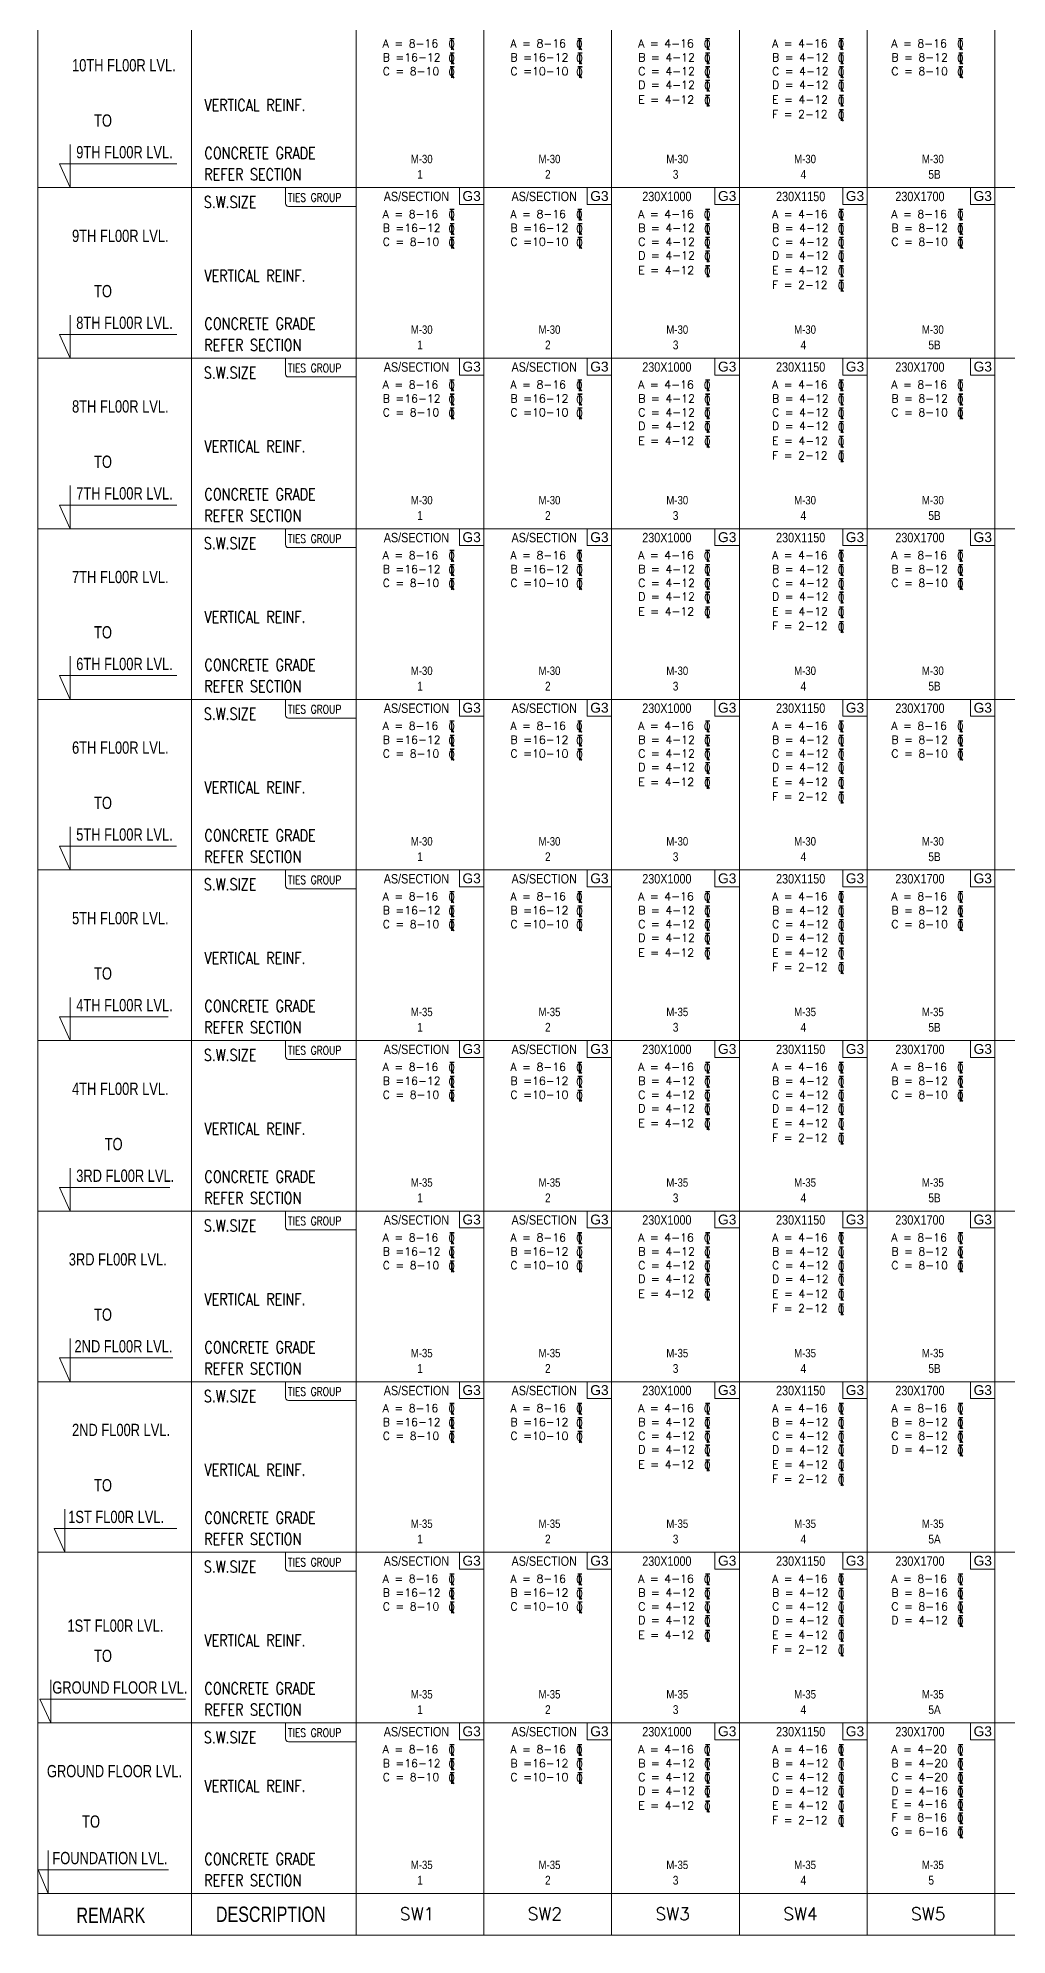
# Model space of a CAD drawing. Header units: millimetres. Extents: x 1123469 to 1752051, y -126924 to 196924.
# Drawn here: x 1565791 to 1588940, y -71371 to -26027 of the extents above; entities that cross this region are included whole.
import ezdxf

# ---------------------------------------------------------------- set-up
doc = ezdxf.new("R2010")
doc.units = ezdxf.units.MM
doc.header["$LTSCALE"] = 500
doc.header["$MEASUREMENT"] = 0
doc.layers.add('BNOS', color=2, linetype='Continuous')
for name, color, linetype, lineweight in [('LINE', 7, 'Continuous', 13), ('TEXT', 7, 'Continuous', 13), ('TEXT 3', 3, 'Continuous', 5), ('TEXT2', 3, 'Continuous', 15), ('TEXT2MM', 3, 'Continuous', 18)]:
    doc.layers.add(name, color=color, linetype=linetype, lineweight=lineweight)
doc.styles.add('ABHI', font='arial.ttf')
doc.styles.add('BHTESHT$0$HSCC2', font='romanc.shx')
doc.styles.add('RAWAT', font='romand.shx', dxfattribs={"height": 115})
doc.styles.add('RD', font='romand.shx', dxfattribs={"height": 200})
doc.styles.add('ROMANT', font='romant__.ttf', dxfattribs={"width": 0.9, "height": 600})
doc.styles.add('TEXT', font='ARIALN.TTF', dxfattribs={"width": 0.8})

# ---------------------------------------------------------------- blocks, each defined once
blk = doc.blocks.new('T')
at = {"layer": 'LINE'}
for p, q in [((-27, 79), (39, 79)), ((-27, 72), (39, 72)), ((-2, 70), (-2, -99)), ((5, 70), (5, -99)), ((1, -61), (31, -100)), ((7, -57), (36, -96))]:
    blk.add_line(p, q, dxfattribs=at)
at = {"layer": 'LINE', "style": 'RAWAT'}
blk.add_text('0', height=115, dxfattribs=at).set_placement((-50, -63))

msp = doc.modelspace()

# ---------------------------------------------------------------- linework, layer by layer
at = {"layer": 'LINE', "color": 2}
for q in [(1565791.1, 764.3, -2437250811), (1613071.8, -71371.1, -2437250811)]:
    msp.add_line((1565791.1, -71371.1, -2437250811), q, dxfattribs=at)
at = {"layer": 'LINE', "color": 1}
for p, q in [((1569459.1, -71371.1, -2437250811), (1569459.1, -1062, -2437250811)), ((1573389.2, -71371.1, -2437250811), (1573389.2, -1062, -2437250811)), ((1576441.8, -71371.1, -2437250811), (1576441.8, -1062, -2437250811)), ((1579494.3, -71371.1, -2437250811), (1579494.3, -1062, -2437250811)), ((1582546.8, -71371.1, -2437250811), (1582546.8, -1062, -2437250811)), ((1585599.3, -71371.1, -2437250811), (1585599.3, -1062, -2437250811)), ((1588651.8, -71371.1, -2437250811), (1588651.8, -1062, -2437250811)), ((1565791.1, -29603.3, -2437250811), (1613071.8, -29603.3, -2437250811)), ((1571704.1, -29603.3, -2437250811), (1571704.1, -29983.3, -2437250811)), ((1571774.1, -30053.3, -2437250811), (1573389.2, -30053.3, -2437250811)), ((1565791.1, -33680.6, -2437250811), (1613071.8, -33680.6, -2437250811)), ((1571704.1, -33680.6, -2437250811), (1571704.1, -34060.6, -2437250811)), ((1571774.1, -34130.6, -2437250811), (1573389.2, -34130.6, -2437250811)), ((1565791.1, -37758, -2437250811), (1613071.8, -37758, -2437250811)), ((1571704.1, -37758, -2437250811), (1571704.1, -38137.9, -2437250811)), ((1571774.1, -38207.9, -2437250811), (1573389.2, -38207.9, -2437250811)), ((1565791.1, -41835.3, -2437250811), (1613071.8, -41835.3, -2437250811)), ((1571704.1, -41835.3, -2437250811), (1571704.1, -42215.2, -2437250811)), ((1571774.1, -42285.2, -2437250811), (1573389.2, -42285.2, -2437250811)), ((1565791.1, -45912.6, -2437250811), (1613071.8, -45912.6, -2437250811)), ((1571704.1, -45912.6, -2437250811), (1571704.1, -46292.6, -2437250811)), ((1571774.1, -46362.6, -2437250811), (1573389.2, -46362.6, -2437250811)), ((1565791.1, -49989.9, -2437250811), (1613071.8, -49989.9, -2437250811)), ((1571704.1, -49989.9, -2437250811), (1571704.1, -50369.9, -2437250811)), ((1571774.1, -50439.9, -2437250811), (1573389.2, -50439.9, -2437250811)), ((1565791.1, -54067.3, -2437250811), (1613071.8, -54067.3, -2437250811)), ((1571704.1, -54067.3, -2437250811), (1571704.1, -54447.2, -2437250811)), ((1571774.1, -54517.2, -2437250811), (1573389.2, -54517.2, -2437250811)), ((1565791.1, -58144.6, -2437250811), (1613071.8, -58144.6, -2437250811)), ((1571704.1, -58144.6, -2437250811), (1571704.1, -58524.6, -2437250811)), ((1571774.1, -58594.6, -2437250811), (1573389.2, -58594.6, -2437250811)), ((1565791.1, -62221.9, -2437250811), (1613071.8, -62221.9, -2437250811)), ((1571704.1, -62221.9, -2437250811), (1571704.1, -62601.9, -2437250811)), ((1571774.1, -62671.9, -2437250811), (1573389.2, -62671.9, -2437250811)), ((1565791.1, -66299.3, -2437250811), (1613071.8, -66299.3, -2437250811)), ((1571704.1, -66299.3, -2437250811), (1571704.1, -66679.2, -2437250811)), ((1571774.1, -66749.2, -2437250811), (1573389.2, -66749.2, -2437250811)), ((1565791.1, -70376.6, -2437250811), (1613071.8, -70376.6, -2437250811))]:
    msp.add_line(p, q, dxfattribs=at)
at = {"layer": 'LINE', "color": 1, "elevation": -2437250811}
for points in [[(1566559.9, -28573.3), (1566559.9, -29603.3), (1566301.9, -29035.7), (1569106.1, -29035.7)], [(1566559.9, -32650.7), (1566559.9, -33680.6), (1566301.9, -33113.1), (1569106.1, -33113.1)], [(1566559.9, -36728), (1566559.9, -37758), (1566301.9, -37190.4), (1569106.1, -37190.4)], [(1566559.9, -40805.3), (1566559.9, -41835.3), (1566301.9, -41267.7), (1569106.1, -41267.7)], [(1566559.9, -44882.6), (1566559.9, -45912.6), (1566301.9, -45345.1), (1569100.6, -45345.1)], [(1566559.9, -48960), (1566559.9, -49989.9), (1566301.9, -49422.4), (1568899.6, -49422.4)], [(1566559.9, -53037.3), (1566559.9, -54067.3), (1566301.9, -53499.7), (1568940.1, -53499.7)], [(1566559.9, -57114.6), (1566559.9, -58144.6), (1566301.9, -57577), (1569012.6, -57577)], [(1566435.4, -61192), (1566435.4, -62221.9), (1566177.5, -61654.4), (1569108.1, -61654.4)], [(1566096.9, -65269.3), (1566096.9, -66299.3), (1565839, -65731.7), (1569316.8, -65731.7)], [(1566035.9, -69346.6), (1566035.9, -70376.6), (1565798.6, -69809), (1568912.6, -69809)]]:
    msp.add_lwpolyline(points, dxfattribs=at)
at = {"layer": 'LINE', "color": 1}
for centre in [(1571774.1, -29983.3, -2437250811), (1571774.1, -34060.6, -2437250811), (1571774.1, -38137.9, -2437250811), (1571774.1, -42215.2, -2437250811), (1571774.1, -46292.6, -2437250811), (1571774.1, -50369.9, -2437250811), (1571774.1, -54447.2, -2437250811), (1571774.1, -58524.6, -2437250811), (1571774.1, -62601.9, -2437250811), (1571774.1, -66679.2, -2437250811)]:
    msp.add_arc(centre, 70, 180, 270, dxfattribs=at)
at = {"layer": 'TEXT2', "color": 7, "lineweight": 20, "elevation": -2437250811}
for points in [[(1576441.8, -29603.3), (1575858, -29603.3), (1575858, -30006.5), (1576441.8, -30006.5)], [(1579494.3, -29603.3), (1578910.5, -29603.3), (1578910.5, -30006.5), (1579494.3, -30006.5)], [(1582546.8, -29603.3), (1581963, -29603.3), (1581963, -30006.5), (1582546.8, -30006.5)], [(1585599.3, -29603.3), (1585015.5, -29603.3), (1585015.5, -30006.5), (1585599.3, -30006.5)], [(1588651.8, -29603.3), (1588068, -29603.3), (1588068, -30006.5), (1588651.8, -30006.5)], [(1576441.8, -33680.6), (1575858, -33680.6), (1575858, -34083.9), (1576441.8, -34083.9)], [(1579494.3, -33680.6), (1578910.5, -33680.6), (1578910.5, -34083.9), (1579494.3, -34083.9)], [(1582546.8, -33680.6), (1581963, -33680.6), (1581963, -34083.9), (1582546.8, -34083.9)], [(1585599.3, -33680.6), (1585015.5, -33680.6), (1585015.5, -34083.9), (1585599.3, -34083.9)], [(1588651.8, -33680.6), (1588068, -33680.6), (1588068, -34083.9), (1588651.8, -34083.9)], [(1576441.8, -37758), (1575858, -37758), (1575858, -38161.2), (1576441.8, -38161.2)], [(1579494.3, -37758), (1578910.5, -37758), (1578910.5, -38161.2), (1579494.3, -38161.2)], [(1582546.8, -37758), (1581963, -37758), (1581963, -38161.2), (1582546.8, -38161.2)], [(1585599.3, -37758), (1585015.5, -37758), (1585015.5, -38161.2), (1585599.3, -38161.2)], [(1588651.8, -37758), (1588068, -37758), (1588068, -38161.2), (1588651.8, -38161.2)], [(1576441.8, -41835.3), (1575858, -41835.3), (1575858, -42238.5), (1576441.8, -42238.5)], [(1579494.3, -41835.3), (1578910.5, -41835.3), (1578910.5, -42238.5), (1579494.3, -42238.5)], [(1582546.8, -41835.3), (1581963, -41835.3), (1581963, -42238.5), (1582546.8, -42238.5)], [(1585599.3, -41835.3), (1585015.5, -41835.3), (1585015.5, -42238.5), (1585599.3, -42238.5)], [(1588651.8, -41835.3), (1588068, -41835.3), (1588068, -42238.5), (1588651.8, -42238.5)], [(1576441.8, -45912.6), (1575858, -45912.6), (1575858, -46315.9), (1576441.8, -46315.9)], [(1579494.3, -45912.6), (1578910.5, -45912.6), (1578910.5, -46315.9), (1579494.3, -46315.9)], [(1582546.8, -45912.6), (1581963, -45912.6), (1581963, -46315.9), (1582546.8, -46315.9)], [(1585599.3, -45912.6), (1585015.5, -45912.6), (1585015.5, -46315.9), (1585599.3, -46315.9)], [(1588651.8, -45912.6), (1588068, -45912.6), (1588068, -46315.9), (1588651.8, -46315.9)], [(1576441.8, -49989.9), (1575858, -49989.9), (1575858, -50393.2), (1576441.8, -50393.2)], [(1579494.3, -49989.9), (1578910.5, -49989.9), (1578910.5, -50393.2), (1579494.3, -50393.2)], [(1582546.8, -49989.9), (1581963, -49989.9), (1581963, -50393.2), (1582546.8, -50393.2)], [(1585599.3, -49989.9), (1585015.5, -49989.9), (1585015.5, -50393.2), (1585599.3, -50393.2)], [(1588651.8, -49989.9), (1588068, -49989.9), (1588068, -50393.2), (1588651.8, -50393.2)], [(1576441.8, -54067.3), (1575858, -54067.3), (1575858, -54470.5), (1576441.8, -54470.5)], [(1579494.3, -54067.3), (1578910.5, -54067.3), (1578910.5, -54470.5), (1579494.3, -54470.5)], [(1582546.8, -54067.3), (1581963, -54067.3), (1581963, -54470.5), (1582546.8, -54470.5)], [(1585599.3, -54067.3), (1585015.5, -54067.3), (1585015.5, -54470.5), (1585599.3, -54470.5)], [(1588651.8, -54067.3), (1588068, -54067.3), (1588068, -54470.5), (1588651.8, -54470.5)], [(1576441.8, -58144.6), (1575858, -58144.6), (1575858, -58547.8), (1576441.8, -58547.8)], [(1579494.3, -58144.6), (1578910.5, -58144.6), (1578910.5, -58547.8), (1579494.3, -58547.8)], [(1582546.8, -58144.6), (1581963, -58144.6), (1581963, -58547.8), (1582546.8, -58547.8)], [(1585599.3, -58144.6), (1585015.5, -58144.6), (1585015.5, -58547.8), (1585599.3, -58547.8)], [(1588651.8, -58144.6), (1588068, -58144.6), (1588068, -58547.8), (1588651.8, -58547.8)], [(1576441.8, -62221.9), (1575858, -62221.9), (1575858, -62625.2), (1576441.8, -62625.2)], [(1579494.3, -62221.9), (1578910.5, -62221.9), (1578910.5, -62625.2), (1579494.3, -62625.2)], [(1582546.8, -62221.9), (1581963, -62221.9), (1581963, -62625.2), (1582546.8, -62625.2)], [(1585599.3, -62221.9), (1585015.5, -62221.9), (1585015.5, -62625.2), (1585599.3, -62625.2)], [(1588651.8, -62221.9), (1588068, -62221.9), (1588068, -62625.2), (1588651.8, -62625.2)], [(1576441.8, -66299.3), (1575858, -66299.3), (1575858, -66702.5), (1576441.8, -66702.5)], [(1579494.3, -66299.3), (1578910.5, -66299.3), (1578910.5, -66702.5), (1579494.3, -66702.5)], [(1582546.8, -66299.3), (1581963, -66299.3), (1581963, -66702.5), (1582546.8, -66702.5)], [(1585599.3, -66299.3), (1585015.5, -66299.3), (1585015.5, -66702.5), (1585599.3, -66702.5)], [(1588651.8, -66299.3), (1588068, -66299.3), (1588068, -66702.5), (1588651.8, -66702.5)]]:
    msp.add_lwpolyline(points, close=True, dxfattribs=at)

# ---------------------------------------------------------------- block references
at = {"layer": 'TEXT', "color": 3, "xscale": 1.53, "yscale": 1.53, "zscale": 1.53}
for p in [(1575672.6, -26161.7, 0), (1578725.1, -26161.7, 0), (1581777.6, -26161.7, 0), (1584974, -26161.7, 0), (1587823, -26161.7, 0), (1575675.8, -26501.9, 0), (1575675.8, -26832.2, 0), (1578728.4, -26501.9, 0), (1578728.4, -26832.2, 0), (1581780.9, -26501.9, 0), (1581780.9, -26832.2, 0), (1584977.2, -26501.9, 0), (1584977.2, -26832.2, 0), (1587826.2, -26501.9, 0), (1587826.2, -26832.2, 0), (1581780.9, -27157.6, 0), (1584977.2, -27157.6, 0), (1581780.9, -27512.2, 0), (1584977.2, -27512.2, 0), (1584977.2, -27860.2, 0), (1575672.6, -30239, 0), (1578725.1, -30239, 0), (1581777.6, -30239, 0), (1584974, -30239, 0), (1587823, -30239, 0), (1575675.8, -30579.2, 0), (1575675.8, -30909.5, 0), (1578728.4, -30579.2, 0), (1578728.4, -30909.5, 0), (1581780.9, -30579.2, 0), (1581780.9, -30909.5, 0), (1584977.2, -30579.2, 0), (1584977.2, -30909.5, 0), (1587826.2, -30579.2, 0), (1587826.2, -30909.5, 0), (1581780.9, -31235, 0), (1584977.2, -31235, 0), (1581780.9, -31589.5, 0), (1584977.2, -31589.5, 0), (1584977.2, -31937.6, 0), (1575672.6, -34316.4, 0), (1578725.1, -34316.4, 0), (1581777.6, -34316.4, 0), (1584974, -34316.4, 0), (1587823, -34316.4, 0), (1575675.8, -34656.6, 0), (1575675.8, -34986.9, 0), (1578728.4, -34656.6, 0), (1578728.4, -34986.9, 0), (1581780.9, -34656.6, 0), (1581780.9, -34986.9, 0), (1584977.2, -34656.6, 0), (1584977.2, -34986.9, 0), (1587826.2, -34656.6, 0), (1587826.2, -34986.9, 0), (1581780.9, -35312.3, 0), (1584977.2, -35312.3, 0), (1581780.9, -35666.9, 0), (1584977.2, -35666.9, 0), (1584977.2, -36014.9, 0), (1575672.6, -38393.7, 0), (1578725.1, -38393.7, 0), (1581777.6, -38393.7, 0), (1584974, -38393.7, 0), (1587823, -38393.7, 0), (1575675.8, -38733.9, 0), (1575675.8, -39064.2, 0), (1578728.4, -38733.9, 0), (1578728.4, -39064.2, 0), (1581780.9, -38733.9, 0), (1581780.9, -39064.2, 0), (1584977.2, -38733.9, 0), (1584977.2, -39064.2, 0), (1587826.2, -38733.9, 0), (1587826.2, -39064.2, 0), (1581780.9, -39389.6, 0), (1584977.2, -39389.6, 0), (1581780.9, -39744.2, 0), (1584977.2, -39744.2, 0), (1584977.2, -40092.2, 0), (1575672.6, -42471, 0), (1578725.1, -42471, 0), (1581777.6, -42471, 0), (1584974, -42471, 0), (1587823, -42471, 0), (1575675.8, -42811.2, 0), (1575675.8, -43141.5, 0), (1578728.4, -42811.2, 0), (1578728.4, -43141.5, 0), (1581780.9, -42811.2, 0), (1581780.9, -43141.5, 0), (1584977.2, -42811.2, 0), (1584977.2, -43141.5, 0), (1587826.2, -42811.2, 0), (1587826.2, -43141.5, 0), (1581780.9, -43467, 0), (1584977.2, -43467, 0), (1581780.9, -43821.5, 0), (1584977.2, -43821.5, 0), (1584977.2, -44169.6, 0), (1575672.6, -46548.3, 0), (1578725.1, -46548.3, 0), (1581777.6, -46548.3, 0), (1584974, -46548.3, 0), (1587823, -46548.3, 0), (1575675.8, -46888.6, 0), (1575675.8, -47218.8, 0), (1578728.4, -46888.6, 0), (1578728.4, -47218.8, 0), (1581780.9, -46888.6, 0), (1581780.9, -47218.8, 0), (1584977.2, -46888.6, 0), (1584977.2, -47218.8, 0), (1587826.2, -46888.6, 0), (1587826.2, -47218.8, 0), (1581780.9, -47544.3, 0), (1584977.2, -47544.3, 0), (1581780.9, -47898.9, 0), (1584977.2, -47898.9, 0), (1584977.2, -48246.9, 0), (1575672.6, -50625.7, 0), (1578725.1, -50625.7, 0), (1581777.6, -50625.7, 0), (1584974, -50625.7, 0), (1587823, -50625.7, 0), (1575675.8, -50965.9, 0), (1575675.8, -51296.2, 0), (1578728.4, -50965.9, 0), (1578728.4, -51296.2, 0), (1581780.9, -50965.9, 0), (1581780.9, -51296.2, 0), (1584977.2, -50965.9, 0), (1584977.2, -51296.2, 0), (1587826.2, -50965.9, 0), (1587826.2, -51296.2, 0), (1581780.9, -51621.6, 0), (1584977.2, -51621.6, 0), (1581780.9, -51976.2, 0), (1584977.2, -51976.2, 0), (1584977.2, -52324.2, 0), (1575672.6, -54703, 0), (1578725.1, -54703, 0), (1581777.6, -54703, 0), (1584974, -54703, 0), (1587823, -54703, 0), (1575675.8, -55043.2, 0), (1575675.8, -55373.5, 0), (1578728.4, -55043.2, 0), (1578728.4, -55373.5, 0), (1581780.9, -55043.2, 0), (1581780.9, -55373.5, 0), (1584977.2, -55043.2, 0), (1584977.2, -55373.5, 0), (1587826.2, -55043.2, 0), (1587826.2, -55373.5, 0), (1581780.9, -55698.9, 0), (1584977.2, -55698.9, 0), (1581780.9, -56053.5, 0), (1584977.2, -56053.5, 0), (1584977.2, -56401.5, 0), (1575672.6, -58780.3, 0), (1578725.1, -58780.3, 0), (1581777.6, -58780.3, 0), (1584974, -58780.3, 0), (1587823, -58780.3, 0), (1575675.8, -59120.5, 0), (1575675.8, -59450.8, 0), (1578728.4, -59120.5, 0), (1578728.4, -59450.8, 0), (1581780.9, -59120.5, 0), (1581780.9, -59450.8, 0), (1584977.2, -59120.5, 0), (1584977.2, -59450.8, 0), (1587826.2, -59120.5, 0), (1587826.2, -59450.8, 0), (1581780.9, -59776.3, 0), (1584977.2, -59776.3, 0), (1587826.2, -59776.3, 0), (1581780.9, -60130.8, 0), (1584977.2, -60130.8, 0), (1584977.2, -60478.9, 0), (1575672.6, -62857.7, 0), (1578725.1, -62857.7, 0), (1581777.6, -62857.7, 0), (1584974, -62857.7, 0), (1587823, -62857.7, 0), (1575675.8, -63197.9, 0), (1575675.8, -63528.2, 0), (1578728.4, -63197.9, 0), (1578728.4, -63528.2, 0), (1581780.9, -63197.9, 0), (1581780.9, -63528.2, 0), (1584977.2, -63197.9, 0), (1584977.2, -63528.2, 0), (1587826.2, -63197.9, 0), (1587826.2, -63528.2, 0), (1581780.9, -63853.6, 0), (1584977.2, -63853.6, 0), (1587826.2, -63853.6, 0), (1581780.9, -64208.2, 0), (1584977.2, -64208.2, 0), (1584977.2, -64556.2, 0), (1575672.6, -66935, 0), (1578725.1, -66935, 0), (1581777.6, -66935, 0), (1584974, -66935, 0), (1587823, -66935, 0), (1575675.8, -67275.2, 0), (1575675.8, -67605.5, 0), (1578728.4, -67275.2, 0), (1578728.4, -67605.5, 0), (1581780.9, -67275.2, 0), (1581780.9, -67605.5, 0), (1584977.2, -67275.2, 0), (1584977.2, -67605.5, 0), (1587826.2, -67275.2, 0), (1587826.2, -67605.5, 0), (1581780.9, -67930.9, 0), (1584977.2, -67930.9, 0), (1587826.2, -67930.9, 0), (1581780.9, -68285.5, 0), (1584977.2, -68285.5, 0), (1587826.2, -68248.4, 0), (1587826.2, -68569.4, 0), (1584977.2, -68633.5, 0), (1587826.2, -68904.9, 0)]:
    msp.add_blockref('T', p, dxfattribs=at)

# ---------------------------------------------------------------- texts
at = {"layer": 'BNOS', "style": 'ABHI', "width": 0.75}
for s, height, p in [('10TH FL00R LVL.', 293.448, (1566605.3, -26825.8, -2437250811)), ('TO', 293.45, (1567132.1, -28147.6, -2437250811)), ('9TH FL00R LVL.', 293.448, (1566705.2, -28904.1, -2437250811)), ('9TH FL00R LVL.', 293.448, (1566605.3, -30903.1, -2437250811)), ('TO', 293.45, (1567132.1, -32224.9, -2437250811)), ('8TH FL00R LVL.', 293.448, (1566705.2, -32981.5, -2437250811)), ('8TH FL00R LVL.', 293.448, (1566605.3, -34980.5, -2437250811)), ('TO', 293.45, (1567132.1, -36302.3, -2437250811)), ('7TH FL00R LVL.', 293.448, (1566705.2, -37058.8, -2437250811)), ('7TH FL00R LVL.', 293.448, (1566605.3, -39057.8, -2437250811)), ('TO', 293.45, (1567132.1, -40379.6, -2437250811)), ('6TH FL00R LVL.', 293.448, (1566705.2, -41136.1, -2437250811)), ('6TH FL00R LVL.', 293.448, (1566605.3, -43135.1, -2437250811)), ('TO', 293.45, (1567132.1, -44456.9, -2437250811)), ('5TH FL00R LVL.', 293.448, (1566705.2, -45213.4, -2437250811)), ('5TH FL00R LVL.', 293.448, (1566605.3, -47212.5, -2437250811)), ('TO', 293.45, (1567132.1, -48534.3, -2437250811)), ('4TH FL00R LVL.', 293.448, (1566705.2, -49290.8, -2437250811)), ('4TH FL00R LVL.', 293.448, (1566605.3, -51289.8, -2437250811)), ('TO', 293.45, (1567385.9, -52611.6, -2437250811)), ('3RD FL00R LVL.', 293.448, (1566705.2, -53368.1, -2437250811)), ('3RD FL00R LVL.', 293.448, (1566527.2, -55367.1, -2437250811)), ('TO', 293.45, (1567132.1, -56688.9, -2437250811)), ('2ND FL00R LVL.', 293.448, (1566663.6, -57445.4, -2437250811)), ('2ND FL00R LVL.', 293.448, (1566605.3, -59444.4, -2437250811)), ('TO', 293.45, (1567132.1, -60766.2, -2437250811)), ('1ST FL00R LVL.', 293.448, (1566513.3, -61522.8, -2437250811)), ('1ST FL00R LVL.', 293.448, (1566496.5, -64121.8, -2437250811)), ('TO', 293.45, (1567132.1, -64843.6, -2437250811)), ('GROUND FLOOR LVL.', 293.448, (1566133.5, -65600.1, -2437250811)), ('GROUND FLOOR LVL.', 293.448, (1566005.4, -67599.1, -2437250811)), ('TO', 293.45, (1566846.5, -68804.6, -2437250811)), ('FOUNDATION LVL.', 293.448, (1566136, -69677.4, -2437250811)), ('REMARK', 366.81, (1566710.9, -71082.7, -2437250811)), ('DESCRIPTION', 366.809, (1570040.4, -71057.3, -2437250811))]:
    msp.add_text(s, height=height, dxfattribs=at).set_placement(p)
at = {"layer": 'BNOS', "color": 7, "style": 'ROMANT'}
for s, p in [('SW1', (1574435.1, -71014.9, -2437250807.1)), ('SW2', (1577487.6, -71014.9, -2437250807.1)), ('SW3', (1580540.1, -71014.9, -4874501618.1)), ('SW4', (1583592.6, -71014.9, -4874501618.1)), ('SW5', (1586645.1, -71014.9, -4874501618.1))]:
    msp.add_text(s, height=300, dxfattribs=at).set_placement(p)
at = {"layer": 'TEXT', "color": 3, "style": 'RD'}
for s, p in [('A = 8-16', (1574024.8, -26253.8, -245631.4)), ('A = 8-16', (1577077.3, -26253.8, -245631.4)), ('A = 4-16', (1580129.8, -26253.8, -245631.4)), ('A = 4-16', (1583326.2, -26253.8, -245631.4)), ('A = 8-16', (1586175.2, -26253.8, -245631.4)), ('C = 8-10', (1574024.8, -26917.2, -245631.4)), ('B =16-12', (1574024.8, -26586.9, -245631.4)), ('C =10-10', (1577077.3, -26917.2, -245631.4)), ('B =16-12', (1577077.3, -26586.9, -245631.4)), ('C = 4-12', (1580129.8, -26917.2, -245631.4)), ('B = 4-12', (1580129.8, -26586.9, -245631.4)), ('C = 4-12', (1583326.2, -26917.2, -245631.4)), ('B = 4-12', (1583326.2, -26586.9, -245631.4)), ('C = 8-10', (1586175.2, -26917.2, -245631.4)), ('B = 8-12', (1586175.2, -26586.9, -245631.4)), ('D = 4-12', (1580129.8, -27242.7, -245631.4)), ('D = 4-12', (1583326.2, -27242.7, -245631.4)), ('E = 4-12', (1580129.8, -27597.2, -245631.4)), ('E = 4-12', (1583326.2, -27597.2, -245631.4)), ('F = 2-12', (1583326.2, -27945.3, -245631.4)), ('A = 8-16', (1574024.8, -30331.1, -245631.4)), ('A = 8-16', (1577077.3, -30331.1, -245631.4)), ('A = 4-16', (1580129.8, -30331.1, -245631.4)), ('A = 4-16', (1583326.2, -30331.1, -245631.4)), ('A = 8-16', (1586175.2, -30331.1, -245631.4)), ('C = 8-10', (1574024.8, -30994.5, -245631.4)), ('B =16-12', (1574024.8, -30664.3, -245631.4)), ('C =10-10', (1577077.3, -30994.5, -245631.4)), ('B =16-12', (1577077.3, -30664.3, -245631.4)), ('C = 4-12', (1580129.8, -30994.5, -245631.4)), ('B = 4-12', (1580129.8, -30664.3, -245631.4)), ('C = 4-12', (1583326.2, -30994.5, -245631.4)), ('B = 4-12', (1583326.2, -30664.3, -245631.4)), ('C = 8-10', (1586175.2, -30994.5, -245631.4)), ('B = 8-12', (1586175.2, -30664.3, -245631.4)), ('D = 4-12', (1580129.8, -31320, -245631.4)), ('D = 4-12', (1583326.2, -31320, -245631.4)), ('E = 4-12', (1580129.8, -31674.6, -245631.4)), ('E = 4-12', (1583326.2, -31674.6, -245631.4)), ('F = 2-12', (1583326.2, -32022.6, -245631.4)), ('A = 8-16', (1574024.8, -34408.5, -245631.4)), ('A = 8-16', (1577077.3, -34408.5, -245631.4)), ('A = 4-16', (1580129.8, -34408.5, -245631.4)), ('A = 4-16', (1583326.2, -34408.5, -245631.4)), ('A = 8-16', (1586175.2, -34408.5, -245631.4)), ('C = 8-10', (1574024.8, -35071.9, -245631.4)), ('B =16-12', (1574024.8, -34741.6, -245631.4)), ('C =10-10', (1577077.3, -35071.9, -245631.4)), ('B =16-12', (1577077.3, -34741.6, -245631.4)), ('C = 4-12', (1580129.8, -35071.9, -245631.4)), ('B = 4-12', (1580129.8, -34741.6, -245631.4)), ('C = 4-12', (1583326.2, -35071.9, -245631.4)), ('B = 4-12', (1583326.2, -34741.6, -245631.4)), ('C = 8-10', (1586175.2, -35071.9, -245631.4)), ('B = 8-12', (1586175.2, -34741.6, -245631.4)), ('D = 4-12', (1580129.8, -35397.3, -245631.4)), ('D = 4-12', (1583326.2, -35397.3, -245631.4)), ('E = 4-12', (1580129.8, -35751.9, -245631.4)), ('E = 4-12', (1583326.2, -35751.9, -245631.4)), ('F = 2-12', (1583326.2, -36099.9, -245631.4)), ('A = 8-16', (1574024.8, -38485.8, -245631.4)), ('A = 8-16', (1577077.3, -38485.8, -245631.4)), ('A = 4-16', (1580129.8, -38485.8, -245631.4)), ('A = 4-16', (1583326.2, -38485.8, -245631.4)), ('A = 8-16', (1586175.2, -38485.8, -245631.4)), ('C = 8-10', (1574024.8, -39149.2, -245631.4)), ('B =16-12', (1574024.8, -38818.9, -245631.4)), ('C =10-10', (1577077.3, -39149.2, -245631.4)), ('B =16-12', (1577077.3, -38818.9, -245631.4)), ('C = 4-12', (1580129.8, -39149.2, -245631.4)), ('B = 4-12', (1580129.8, -38818.9, -245631.4)), ('C = 4-12', (1583326.2, -39149.2, -245631.4)), ('B = 4-12', (1583326.2, -38818.9, -245631.4)), ('C = 8-10', (1586175.2, -39149.2, -245631.4)), ('B = 8-12', (1586175.2, -38818.9, -245631.4)), ('D = 4-12', (1580129.8, -39474.6, -245631.4)), ('D = 4-12', (1583326.2, -39474.6, -245631.4)), ('E = 4-12', (1580129.8, -39829.2, -245631.4)), ('E = 4-12', (1583326.2, -39829.2, -245631.4)), ('F = 2-12', (1583326.2, -40177.2, -245631.4)), ('A = 8-16', (1574024.8, -42563.1, -245631.4)), ('A = 8-16', (1577077.3, -42563.1, -245631.4)), ('A = 4-16', (1580129.8, -42563.1, -245631.4)), ('A = 4-16', (1583326.2, -42563.1, -245631.4)), ('A = 8-16', (1586175.2, -42563.1, -245631.4)), ('C = 8-10', (1574024.8, -43226.5, -245631.4)), ('B =16-12', (1574024.8, -42896.2, -245631.4)), ('C =10-10', (1577077.3, -43226.5, -245631.4)), ('B =16-12', (1577077.3, -42896.2, -245631.4)), ('C = 4-12', (1580129.8, -43226.5, -245631.4)), ('B = 4-12', (1580129.8, -42896.2, -245631.4)), ('C = 4-12', (1583326.2, -43226.5, -245631.4)), ('B = 4-12', (1583326.2, -42896.2, -245631.4)), ('C = 8-10', (1586175.2, -43226.5, -245631.4)), ('B = 8-12', (1586175.2, -42896.2, -245631.4)), ('D = 4-12', (1580129.8, -43552, -245631.4)), ('D = 4-12', (1583326.2, -43552, -245631.4)), ('E = 4-12', (1580129.8, -43906.5, -245631.4)), ('E = 4-12', (1583326.2, -43906.5, -245631.4)), ('F = 2-12', (1583326.2, -44254.6, -245631.4)), ('A = 8-16', (1574024.8, -46640.4, -245631.4)), ('A = 8-16', (1577077.3, -46640.4, -245631.4)), ('A = 4-16', (1580129.8, -46640.4, -245631.4)), ('A = 4-16', (1583326.2, -46640.4, -245631.4)), ('A = 8-16', (1586175.2, -46640.4, -245631.4)), ('C = 8-10', (1574024.8, -47303.9, -245631.4)), ('B =16-12', (1574024.8, -46973.6, -245631.4)), ('C =10-10', (1577077.3, -47303.9, -245631.4)), ('B =16-12', (1577077.3, -46973.6, -245631.4)), ('C = 4-12', (1580129.8, -47303.9, -245631.4)), ('B = 4-12', (1580129.8, -46973.6, -245631.4)), ('C = 4-12', (1583326.2, -47303.9, -245631.4)), ('B = 4-12', (1583326.2, -46973.6, -245631.4)), ('C = 8-10', (1586175.2, -47303.9, -245631.4)), ('B = 8-12', (1586175.2, -46973.6, -245631.4)), ('D = 4-12', (1580129.8, -47629.3, -245631.4)), ('D = 4-12', (1583326.2, -47629.3, -245631.4)), ('E = 4-12', (1580129.8, -47983.9, -245631.4)), ('E = 4-12', (1583326.2, -47983.9, -245631.4)), ('F = 2-12', (1583326.2, -48331.9, -245631.4)), ('A = 8-16', (1574024.8, -50717.8, -245631.4)), ('A = 8-16', (1577077.3, -50717.8, -245631.4)), ('A = 4-16', (1580129.8, -50717.8, -245631.4)), ('A = 4-16', (1583326.2, -50717.8, -245631.4)), ('A = 8-16', (1586175.2, -50717.8, -245631.4)), ('C = 8-10', (1574024.8, -51381.2, -245631.4)), ('B =16-12', (1574024.8, -51050.9, -245631.4)), ('C =10-10', (1577077.3, -51381.2, -245631.4)), ('B =16-12', (1577077.3, -51050.9, -245631.4)), ('C = 4-12', (1580129.8, -51381.2, -245631.4)), ('B = 4-12', (1580129.8, -51050.9, -245631.4)), ('C = 4-12', (1583326.2, -51381.2, -245631.4)), ('B = 4-12', (1583326.2, -51050.9, -245631.4)), ('C = 8-10', (1586175.2, -51381.2, -245631.4)), ('B = 8-12', (1586175.2, -51050.9, -245631.4)), ('D = 4-12', (1580129.8, -51706.6, -245631.4)), ('D = 4-12', (1583326.2, -51706.6, -245631.4)), ('E = 4-12', (1580129.8, -52061.2, -245631.4)), ('E = 4-12', (1583326.2, -52061.2, -245631.4)), ('F = 2-12', (1583326.2, -52409.2, -245631.4)), ('A = 8-16', (1574024.8, -54795.1, -245631.4)), ('A = 8-16', (1577077.3, -54795.1, -245631.4)), ('A = 4-16', (1580129.8, -54795.1, -245631.4)), ('A = 4-16', (1583326.2, -54795.1, -245631.4)), ('A = 8-16', (1586175.2, -54795.1, -245631.4)), ('C = 8-10', (1574024.8, -55458.5, -245631.4)), ('B =16-12', (1574024.8, -55128.2, -245631.4)), ('C =10-10', (1577077.3, -55458.5, -245631.4)), ('B =16-12', (1577077.3, -55128.2, -245631.4)), ('C = 4-12', (1580129.8, -55458.5, -245631.4)), ('B = 4-12', (1580129.8, -55128.2, -245631.4)), ('C = 4-12', (1583326.2, -55458.5, -245631.4)), ('B = 4-12', (1583326.2, -55128.2, -245631.4)), ('C = 8-10', (1586175.2, -55458.5, -245631.4)), ('B = 8-12', (1586175.2, -55128.2, -245631.4)), ('D = 4-12', (1580129.8, -55784, -245631.4)), ('D = 4-12', (1583326.2, -55784, -245631.4)), ('E = 4-12', (1580129.8, -56138.5, -245631.4)), ('E = 4-12', (1583326.2, -56138.5, -245631.4)), ('F = 2-12', (1583326.2, -56486.6, -245631.4)), ('A = 8-16', (1574024.8, -58872.4, -245631.4)), ('A = 8-16', (1577077.3, -58872.4, -245631.4)), ('A = 4-16', (1580129.8, -58872.4, -245631.4)), ('A = 4-16', (1583326.2, -58872.4, -245631.4)), ('A = 8-16', (1586175.2, -58872.4, -245631.4)), ('C = 8-10', (1574024.8, -59535.8, -245631.4)), ('B =16-12', (1574024.8, -59205.5, -245631.4)), ('C =10-10', (1577077.3, -59535.8, -245631.4)), ('B =16-12', (1577077.3, -59205.5, -245631.4)), ('C = 4-12', (1580129.8, -59535.8, -245631.4)), ('B = 4-12', (1580129.8, -59205.5, -245631.4)), ('C = 4-12', (1583326.2, -59535.8, -245631.4)), ('B = 4-12', (1583326.2, -59205.5, -245631.4)), ('C = 8-12', (1586175.2, -59535.8, -245631.4)), ('B = 8-12', (1586175.2, -59205.5, -245631.4)), ('D = 4-12', (1580129.8, -59861.3, -245631.4)), ('D = 4-12', (1583326.2, -59861.3, -245631.4)), ('D = 4-12', (1586175.2, -59861.3, -245631.4)), ('E = 4-12', (1580129.8, -60215.9, -245631.4)), ('E = 4-12', (1583326.2, -60215.9, -245631.4)), ('F = 2-12', (1583326.2, -60563.9, -245631.4)), ('A = 8-16', (1574024.8, -62949.8, -245631.4)), ('A = 8-16', (1577077.3, -62949.8, -245631.4)), ('A = 4-16', (1580129.8, -62949.8, -245631.4)), ('A = 4-16', (1583326.2, -62949.8, -245631.4)), ('A = 8-16', (1586175.2, -62949.8, -245631.4)), ('C = 8-10', (1574024.8, -63613.2, -245631.4)), ('B =16-12', (1574024.8, -63282.9, -245631.4)), ('C =10-10', (1577077.3, -63613.2, -245631.4)), ('B =16-12', (1577077.3, -63282.9, -245631.4)), ('C = 4-12', (1580129.8, -63613.2, -245631.4)), ('B = 4-12', (1580129.8, -63282.9, -245631.4)), ('C = 4-12', (1583326.2, -63613.2, -245631.4)), ('B = 4-12', (1583326.2, -63282.9, -245631.4)), ('C = 8-16', (1586175.2, -63613.2, -245631.4)), ('B = 8-16', (1586175.2, -63282.9, -245631.4)), ('D = 4-12', (1580129.8, -63938.6, -245631.4)), ('D = 4-12', (1583326.2, -63938.6, -245631.4)), ('D = 4-12', (1586175.2, -63938.6, -245631.4)), ('E = 4-12', (1580129.8, -64293.2, -245631.4)), ('E = 4-12', (1583326.2, -64293.2, -245631.4)), ('F = 2-12', (1583326.2, -64641.2, -245631.4)), ('A = 8-16', (1574024.8, -67027.1, -245631.4)), ('A = 8-16', (1577077.3, -67027.1, -245631.4)), ('A = 4-16', (1580129.8, -67027.1, -245631.4)), ('A = 4-16', (1583326.2, -67027.1, -245631.4)), ('A = 4-20', (1586175.2, -67027.1, -245631.4)), ('C = 8-10', (1574024.8, -67690.5, -245631.4)), ('B =16-12', (1574024.8, -67360.2, -245631.4)), ('C =10-10', (1577077.3, -67690.5, -245631.4)), ('B =16-12', (1577077.3, -67360.2, -245631.4)), ('C = 4-12', (1580129.8, -67690.5, -245631.4)), ('B = 4-12', (1580129.8, -67360.2, -245631.4)), ('C = 4-12', (1583326.2, -67690.5, -245631.4)), ('B = 4-12', (1583326.2, -67360.2, -245631.4)), ('C = 4-20', (1586175.2, -67690.5, -245631.4)), ('B = 4-20', (1586175.2, -67360.2, -245631.4)), ('D = 4-12', (1580129.8, -68015.9, -245631.4)), ('D = 4-12', (1583326.2, -68015.9, -245631.4)), ('D = 4-16', (1586175.2, -68015.9, -245631.4)), ('E = 4-12', (1580129.8, -68370.5, -245631.4)), ('E = 4-12', (1583326.2, -68370.5, -245631.4)), ('E = 4-16', (1586175.2, -68333.4, -245631.4)), ('F = 8-16', (1586175.2, -68654.4, -245631.4)), ('F = 2-12', (1583326.2, -68718.5, -245631.4)), ('G = 6-16', (1586175.2, -68989.9, -245631.4))]:
    msp.add_text(s, height=191.25, dxfattribs=at).set_placement(p)
at = {"layer": 'TEXT 3', "color": 6, "linetype": 'Continuous', "style": 'TEXT'}
for s, height, p in [('M-30', 200, (1574696.5, -29020.1, -2437250807.1)), ('M-30', 200, (1577749, -29020.1, -2437250807.1)), ('M-30', 200, (1580801.5, -29020.1, -2437250807.1)), ('M-30', 200, (1583854, -29020.1, -2437250807.1)), ('M-30', 200, (1586906.5, -29020.1, -2437250807.1)), ('AS/SECTION', 225, (1574050.7, -29927.1, -2437250807.1)), ('AS/SECTION', 225, (1577103.2, -29927.1, -2437250807.1)), ('230X1000', 225, (1580226.2, -29927.1, -2437250807.1)), ('230X1150', 225, (1583422.6, -29927.1, -2437250807.1)), ('230X1700', 225, (1586271.6, -29927.1, -2437250807.1)), ('M-30', 200, (1574696.5, -33097.4, -2437250807.1)), ('M-30', 200, (1577749, -33097.4, -2437250807.1)), ('M-30', 200, (1580801.5, -33097.4, -2437250807.1)), ('M-30', 200, (1583854, -33097.4, -2437250807.1)), ('M-30', 200, (1586906.5, -33097.4, -2437250807.1)), ('AS/SECTION', 225, (1574050.7, -34004.4, -2437250807.1)), ('AS/SECTION', 225, (1577103.2, -34004.4, -2437250807.1)), ('230X1000', 225, (1580226.2, -34004.4, -2437250807.1)), ('230X1150', 225, (1583422.6, -34004.4, -2437250807.1)), ('230X1700', 225, (1586271.6, -34004.4, -2437250807.1)), ('M-30', 200, (1574696.5, -37174.8, -2437250807.1)), ('M-30', 200, (1577749, -37174.8, -2437250807.1)), ('M-30', 200, (1580801.5, -37174.8, -2437250807.1)), ('M-30', 200, (1583854, -37174.8, -2437250807.1)), ('M-30', 200, (1586906.5, -37174.8, -2437250807.1)), ('AS/SECTION', 225, (1574050.7, -38081.7, -2437250807.1)), ('AS/SECTION', 225, (1577103.2, -38081.7, -2437250807.1)), ('230X1000', 225, (1580226.2, -38081.7, -2437250807.1)), ('230X1150', 225, (1583422.6, -38081.7, -2437250807.1)), ('230X1700', 225, (1586271.6, -38081.7, -2437250807.1)), ('M-30', 200, (1574696.5, -41252.1, -2437250807.1)), ('M-30', 200, (1577749, -41252.1, -2437250807.1)), ('M-30', 200, (1580801.5, -41252.1, -2437250807.1)), ('M-30', 200, (1583854, -41252.1, -2437250807.1)), ('M-30', 200, (1586906.5, -41252.1, -2437250807.1)), ('AS/SECTION', 225, (1574050.7, -42159, -2437250807.1)), ('AS/SECTION', 225, (1577103.2, -42159, -2437250807.1)), ('230X1000', 225, (1580226.2, -42159, -2437250807.1)), ('230X1150', 225, (1583422.6, -42159, -2437250807.1)), ('230X1700', 225, (1586271.6, -42159, -2437250807.1)), ('M-30', 200, (1574696.5, -45329.4, -2437250807.1)), ('M-30', 200, (1577749, -45329.4, -2437250807.1)), ('M-30', 200, (1580801.5, -45329.4, -2437250807.1)), ('M-30', 200, (1583854, -45329.4, -2437250807.1)), ('M-30', 200, (1586906.5, -45329.4, -2437250807.1)), ('AS/SECTION', 225, (1574050.7, -46236.4, -2437250807.1)), ('AS/SECTION', 225, (1577103.2, -46236.4, -2437250807.1)), ('230X1000', 225, (1580226.2, -46236.4, -2437250807.1)), ('230X1150', 225, (1583422.6, -46236.4, -2437250807.1)), ('230X1700', 225, (1586271.6, -46236.4, -2437250807.1)), ('M-35', 200, (1574696.5, -49406.7, -2437250807.1)), ('M-35', 200, (1577749, -49406.7, -2437250807.1)), ('M-35', 200, (1580801.5, -49406.7, -2437250807.1)), ('M-35', 200, (1583854, -49406.7, -2437250807.1)), ('M-35', 200, (1586906.5, -49406.7, -2437250807.1)), ('AS/SECTION', 225, (1574050.7, -50313.7, -2437250807.1)), ('AS/SECTION', 225, (1577103.2, -50313.7, -2437250807.1)), ('230X1000', 225, (1580226.2, -50313.7, -2437250807.1)), ('230X1150', 225, (1583422.6, -50313.7, -2437250807.1)), ('230X1700', 225, (1586271.6, -50313.7, -2437250807.1)), ('M-35', 200, (1574696.5, -53484.1, -2437250807.1)), ('M-35', 200, (1577749, -53484.1, -2437250807.1)), ('M-35', 200, (1580801.5, -53484.1, -2437250807.1)), ('M-35', 200, (1583854, -53484.1, -2437250807.1)), ('M-35', 200, (1586906.5, -53484.1, -2437250807.1)), ('AS/SECTION', 225, (1574050.7, -54391, -2437250807.1)), ('AS/SECTION', 225, (1577103.2, -54391, -2437250807.1)), ('230X1000', 225, (1580226.2, -54391, -2437250807.1)), ('230X1150', 225, (1583422.6, -54391, -2437250807.1)), ('230X1700', 225, (1586271.6, -54391, -2437250807.1)), ('M-35', 200, (1574696.5, -57561.4, -2437250807.1)), ('M-35', 200, (1577749, -57561.4, -2437250807.1)), ('M-35', 200, (1580801.5, -57561.4, -2437250807.1)), ('M-35', 200, (1583854, -57561.4, -2437250807.1)), ('M-35', 200, (1586906.5, -57561.4, -2437250807.1)), ('AS/SECTION', 225, (1574050.7, -58468.4, -2437250807.1)), ('AS/SECTION', 225, (1577103.2, -58468.4, -2437250807.1)), ('230X1000', 225, (1580226.2, -58468.4, -2437250807.1)), ('230X1150', 225, (1583422.6, -58468.4, -2437250807.1)), ('230X1700', 225, (1586271.6, -58468.4, -2437250807.1)), ('M-35', 200, (1574696.5, -61638.7, -2437250807.1)), ('M-35', 200, (1577749, -61638.7, -2437250807.1)), ('M-35', 200, (1580801.5, -61638.7, -2437250807.1)), ('M-35', 200, (1583854, -61638.7, -2437250807.1)), ('M-35', 200, (1586906.5, -61638.7, -2437250807.1)), ('AS/SECTION', 225, (1574050.7, -62545.7, -2437250807.1)), ('AS/SECTION', 225, (1577103.2, -62545.7, -2437250807.1)), ('230X1000', 225, (1580226.2, -62545.7, -2437250807.1)), ('230X1150', 225, (1583422.6, -62545.7, -2437250807.1)), ('230X1700', 225, (1586271.6, -62545.7, -2437250807.1)), ('M-35', 200, (1574696.5, -65716.1, -2437250807.1)), ('M-35', 200, (1577749, -65716.1, -2437250807.1)), ('M-35', 200, (1580801.5, -65716.1, -2437250807.1)), ('M-35', 200, (1583854, -65716.1, -2437250807.1)), ('M-35', 200, (1586906.5, -65716.1, -2437250807.1)), ('AS/SECTION', 225, (1574050.7, -66623, -2437250807.1)), ('AS/SECTION', 225, (1577103.2, -66623, -2437250807.1)), ('230X1000', 225, (1580226.2, -66623, -2437250807.1)), ('230X1150', 225, (1583422.6, -66623, -2437250807.1)), ('230X1700', 225, (1586271.6, -66623, -2437250807.1)), ('M-35', 200, (1574696.5, -69793.4, -2437250807.1)), ('M-35', 200, (1577749, -69793.4, -2437250807.1)), ('M-35', 200, (1580801.5, -69793.4, -2437250807.1)), ('M-35', 200, (1583854, -69793.4, -2437250807.1)), ('M-35', 200, (1586906.5, -69793.4, -2437250807.1))]:
    msp.add_text(s, height=height, dxfattribs=at).set_placement(p)
at = {"layer": 'TEXT2', "color": 3, "lineweight": 20, "style": 'BHTESHT$0$HSCC2', "width": 0.8}
for s, height, p in [('VERTICAL REINF.', 279.825, (1569764.4, -27772.6, -2437250811)), ('CONCRETE GRADE', 279.825, (1569767.5, -28919.1, -2437250811)), ('REFER SECTION', 279.825, (1569760.7, -29429.2, -2437250811)), ('S.W.SIZE', 279.82, (1569752.5, -30089.6, -2437250811)), ('TIES GROUP', 200, (1571764.1, -29940.9, -2437250811)), ('VERTICAL REINF.', 279.825, (1569764.4, -31850, -2437250811)), ('CONCRETE GRADE', 279.825, (1569767.5, -32996.4, -2437250811)), ('REFER SECTION', 279.825, (1569760.7, -33506.6, -2437250811)), ('S.W.SIZE', 279.82, (1569752.5, -34167, -2437250811)), ('TIES GROUP', 200, (1571764.1, -34018.2, -2437250811)), ('VERTICAL REINF.', 279.825, (1569764.4, -35927.3, -2437250811)), ('CONCRETE GRADE', 279.825, (1569767.5, -37073.7, -2437250811)), ('REFER SECTION', 279.825, (1569760.7, -37583.9, -2437250811)), ('S.W.SIZE', 279.82, (1569752.5, -38244.3, -2437250811)), ('TIES GROUP', 200, (1571764.1, -38095.5, -2437250811)), ('VERTICAL REINF.', 279.825, (1569764.4, -40004.6, -2437250811)), ('CONCRETE GRADE', 279.825, (1569767.5, -41151, -2437250811)), ('REFER SECTION', 279.825, (1569760.7, -41661.2, -2437250811)), ('S.W.SIZE', 279.82, (1569752.5, -42321.6, -2437250811)), ('TIES GROUP', 200, (1571764.1, -42172.9, -2437250811)), ('VERTICAL REINF.', 279.825, (1569764.4, -44081.9, -2437250811)), ('CONCRETE GRADE', 279.825, (1569767.5, -45228.4, -2437250811)), ('REFER SECTION', 279.825, (1569760.7, -45738.5, -2437250811)), ('S.W.SIZE', 279.82, (1569752.5, -46398.9, -2437250811)), ('TIES GROUP', 200, (1571764.1, -46250.2, -2437250811)), ('VERTICAL REINF.', 279.825, (1569764.4, -48159.3, -2437250811)), ('CONCRETE GRADE', 279.825, (1569767.5, -49305.7, -2437250811)), ('REFER SECTION', 279.825, (1569760.7, -49815.9, -2437250811)), ('S.W.SIZE', 279.82, (1569752.5, -50476.3, -2437250811)), ('TIES GROUP', 200, (1571764.1, -50327.5, -2437250811)), ('VERTICAL REINF.', 279.825, (1569764.4, -52236.6, -2437250811)), ('CONCRETE GRADE', 279.825, (1569767.5, -53383, -2437250811)), ('REFER SECTION', 279.825, (1569760.7, -53893.2, -2437250811)), ('S.W.SIZE', 279.82, (1569752.5, -54553.6, -2437250811)), ('TIES GROUP', 200, (1571764.1, -54404.8, -2437250811)), ('VERTICAL REINF.', 279.825, (1569764.4, -56313.9, -2437250811)), ('CONCRETE GRADE', 279.825, (1569767.5, -57460.4, -2437250811)), ('REFER SECTION', 279.825, (1569760.7, -57970.5, -2437250811)), ('S.W.SIZE', 279.82, (1569752.5, -58630.9, -2437250811)), ('TIES GROUP', 200, (1571764.1, -58482.2, -2437250811)), ('VERTICAL REINF.', 279.825, (1569764.4, -60391.3, -2437250811)), ('CONCRETE GRADE', 279.825, (1569767.5, -61537.7, -2437250811)), ('REFER SECTION', 279.825, (1569760.7, -62047.9, -2437250811)), ('S.W.SIZE', 279.82, (1569752.5, -62708.3, -2437250811)), ('TIES GROUP', 200, (1571764.1, -62559.5, -2437250811)), ('VERTICAL REINF.', 279.825, (1569764.4, -64468.6, -2437250811)), ('CONCRETE GRADE', 279.825, (1569767.5, -65615, -2437250811)), ('REFER SECTION', 279.825, (1569760.7, -66125.2, -2437250811)), ('S.W.SIZE', 279.82, (1569752.5, -66785.6, -2437250811)), ('TIES GROUP', 200, (1571764.1, -66636.8, -2437250811)), ('VERTICAL REINF.', 279.825, (1569764.4, -67945.9, -2437250811)), ('CONCRETE GRADE', 279.825, (1569767.5, -69692.3, -2437250811)), ('REFER SECTION', 279.825, (1569760.7, -70202.5, -2437250811))]:
    msp.add_text(s, height=height, dxfattribs=at).set_placement(p)
at = {"layer": 'TEXT2', "color": 7, "style": 'ABHI'}
for p in [(1575930.4, -29922.3, -2437250811), (1578982.9, -29922.3, -2437250811), (1582035.4, -29922.3, -2437250811), (1585087.9, -29922.3, -2437250811), (1588140.4, -29922.3, -2437250811), (1575930.4, -33999.7, -2437250811), (1578982.9, -33999.7, -2437250811), (1582035.4, -33999.7, -2437250811), (1585087.9, -33999.7, -2437250811), (1588140.4, -33999.7, -2437250811), (1575930.4, -38077, -2437250811), (1578982.9, -38077, -2437250811), (1582035.4, -38077, -2437250811), (1585087.9, -38077, -2437250811), (1588140.4, -38077, -2437250811), (1575930.4, -42154.3, -2437250811), (1578982.9, -42154.3, -2437250811), (1582035.4, -42154.3, -2437250811), (1585087.9, -42154.3, -2437250811), (1588140.4, -42154.3, -2437250811), (1575930.4, -46231.6, -2437250811), (1578982.9, -46231.6, -2437250811), (1582035.4, -46231.6, -2437250811), (1585087.9, -46231.6, -2437250811), (1588140.4, -46231.6, -2437250811), (1575930.4, -50309, -2437250811), (1578982.9, -50309, -2437250811), (1582035.4, -50309, -2437250811), (1585087.9, -50309, -2437250811), (1588140.4, -50309, -2437250811), (1575930.4, -54386.3, -2437250811), (1578982.9, -54386.3, -2437250811), (1582035.4, -54386.3, -2437250811), (1585087.9, -54386.3, -2437250811), (1588140.4, -54386.3, -2437250811), (1575930.4, -58463.6, -2437250811), (1578982.9, -58463.6, -2437250811), (1582035.4, -58463.6, -2437250811), (1585087.9, -58463.6, -2437250811), (1588140.4, -58463.6, -2437250811), (1575930.4, -62541, -2437250811), (1578982.9, -62541, -2437250811), (1582035.4, -62541, -2437250811), (1585087.9, -62541, -2437250811), (1588140.4, -62541, -2437250811), (1575930.4, -66618.3, -2437250811), (1578982.9, -66618.3, -2437250811), (1582035.4, -66618.3, -2437250811), (1585087.9, -66618.3, -2437250811), (1588140.4, -66618.3, -2437250811)]:
    msp.add_text('G3', height=235.81, dxfattribs=at).set_placement(p)
at = {"layer": 'TEXT2MM', "color": 4, "linetype": 'Continuous', "style": 'TEXT'}
for s, p in [('1', (1574850.9, -29392.1, -2437250807.1)), ('2', (1577903.4, -29392.1, -2437250807.1)), ('3', (1580955.9, -29392.1, -2437250807.1)), ('4', (1584008.4, -29392.1, -2437250807.1)), ('5B', (1587060.9, -29392.1, -2437250807.1)), ('1', (1574850.9, -33469.4, -2437250807.1)), ('2', (1577903.4, -33469.4, -2437250807.1)), ('3', (1580955.9, -33469.4, -2437250807.1)), ('4', (1584008.4, -33469.4, -2437250807.1)), ('5B', (1587060.9, -33469.4, -2437250807.1)), ('1', (1574850.9, -37546.7, -2437250807.1)), ('2', (1577903.4, -37546.7, -2437250807.1)), ('3', (1580955.9, -37546.7, -2437250807.1)), ('4', (1584008.4, -37546.7, -2437250807.1)), ('5B', (1587060.9, -37546.7, -2437250807.1)), ('1', (1574850.9, -41624.1, -2437250807.1)), ('2', (1577903.4, -41624.1, -2437250807.1)), ('3', (1580955.9, -41624.1, -2437250807.1)), ('4', (1584008.4, -41624.1, -2437250807.1)), ('5B', (1587060.9, -41624.1, -2437250807.1)), ('1', (1574850.9, -45701.4, -2437250807.1)), ('2', (1577903.4, -45701.4, -2437250807.1)), ('3', (1580955.9, -45701.4, -2437250807.1)), ('4', (1584008.4, -45701.4, -2437250807.1)), ('5B', (1587060.9, -45701.4, -2437250807.1)), ('1', (1574850.9, -49778.7, -2437250807.1)), ('2', (1577903.4, -49778.7, -2437250807.1)), ('3', (1580955.9, -49778.7, -2437250807.1)), ('4', (1584008.4, -49778.7, -2437250807.1)), ('5B', (1587060.9, -49778.7, -2437250807.1)), ('1', (1574850.9, -53856.1, -2437250807.1)), ('2', (1577903.4, -53856.1, -2437250807.1)), ('3', (1580955.9, -53856.1, -2437250807.1)), ('4', (1584008.4, -53856.1, -2437250807.1)), ('5B', (1587060.9, -53856.1, -2437250807.1)), ('1', (1574850.9, -57933.4, -2437250807.1)), ('2', (1577903.4, -57933.4, -2437250807.1)), ('3', (1580955.9, -57933.4, -2437250807.1)), ('4', (1584008.4, -57933.4, -2437250807.1)), ('5B', (1587060.9, -57933.4, -2437250807.1)), ('1', (1574850.9, -62010.7, -2437250807.1)), ('2', (1577903.4, -62010.7, -2437250807.1)), ('3', (1580955.9, -62010.7, -2437250807.1)), ('4', (1584008.4, -62010.7, -2437250807.1)), ('5A', (1587060.9, -62010.7, -2437250807.1)), ('1', (1574850.9, -66088, -2437250807.1)), ('2', (1577903.4, -66088, -2437250807.1)), ('3', (1580955.9, -66088, -2437250807.1)), ('4', (1584008.4, -66088, -2437250807.1)), ('5A', (1587060.9, -66088, -2437250807.1)), ('1', (1574850.9, -70165.4, -2437250807.1)), ('2', (1577903.4, -70165.4, -2437250807.1)), ('3', (1580955.9, -70165.4, -2437250807.1)), ('4', (1584008.4, -70165.4, -2437250807.1)), ('5', (1587060.9, -70165.4, -2437250807.1))]:
    msp.add_text(s, height=210, dxfattribs=at).set_placement(p)

doc.saveas('drawing.dxf')
